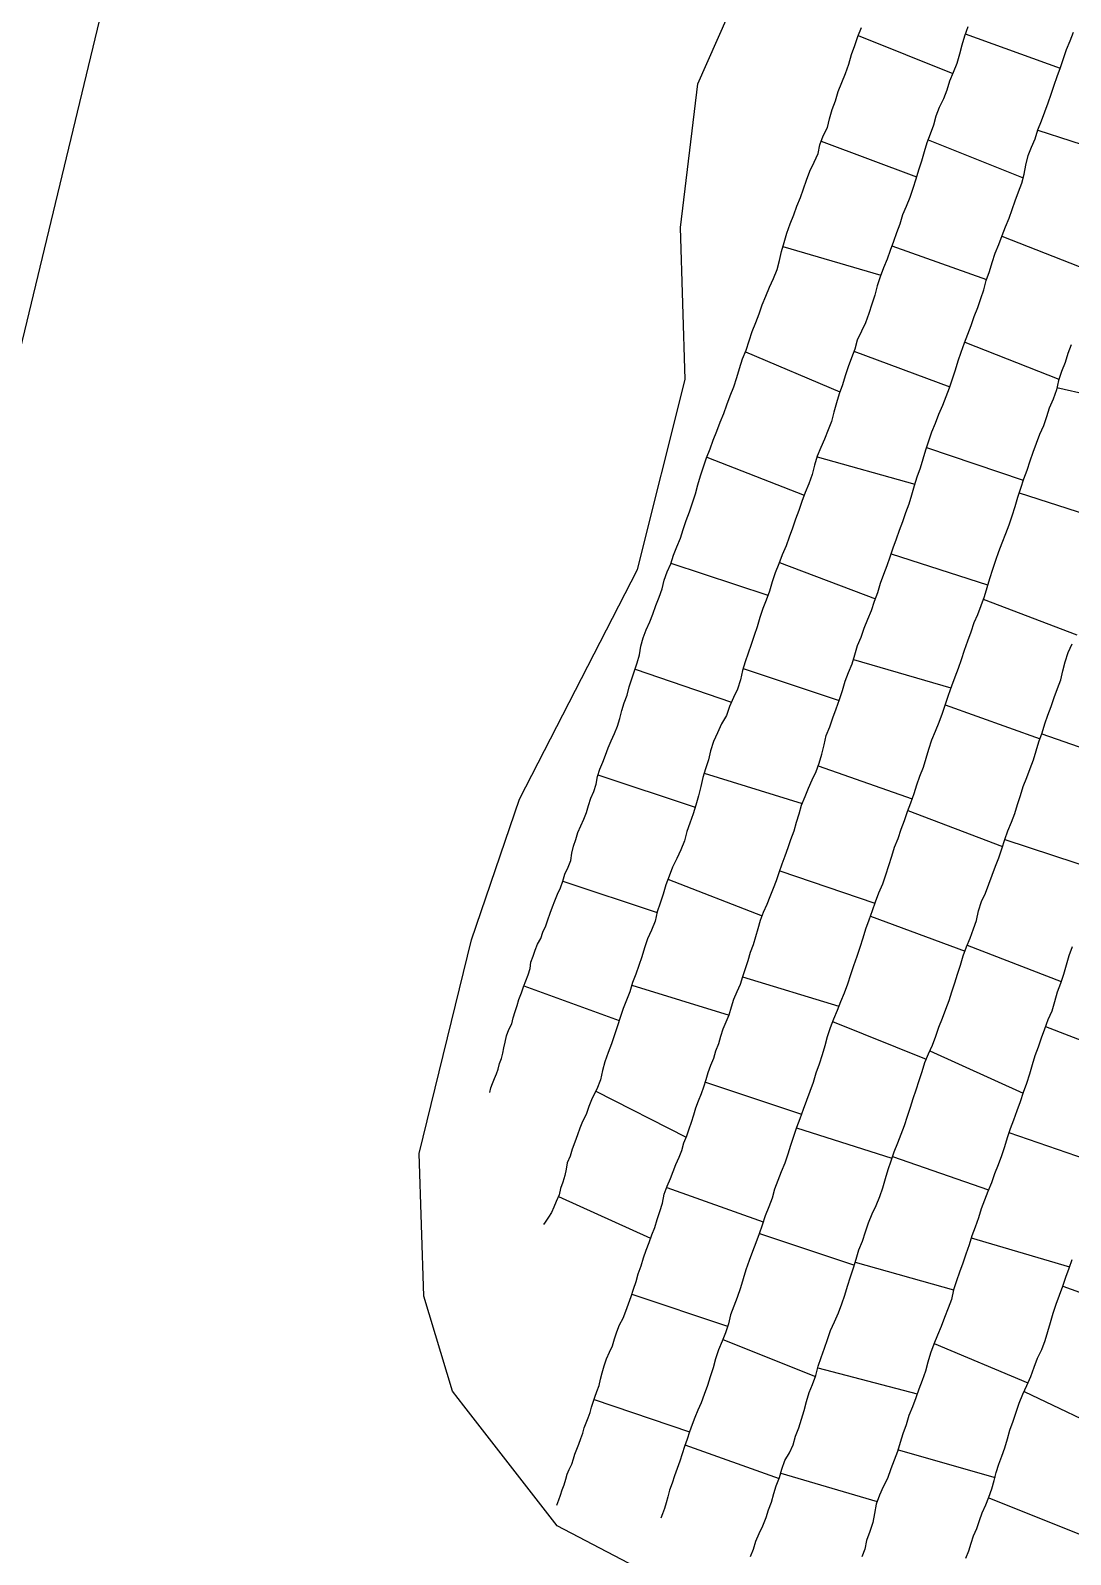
# Model space of a CAD drawing. Extents: x 703186 to 703989, y 1560402 to 1561368.
# Drawn here: x 703447.3 to 703493.7, y 1560484.7 to 1560552.7 of the extents above; entities that cross this region are included whole.
import ezdxf

# ---------------------------------------------------------------- set-up
doc = ezdxf.new("R2010")
doc.units = 0
for name, color, linetype in [('10124_2002_REAL', 30, 'Continuous'), ('AGROCAD PLL', 7, 'Continuous'), ('PANTE_2002', 7, 'Continuous')]:
    doc.layers.add(name, color=color, linetype=linetype)

msp = doc.modelspace()

# ---------------------------------------------------------------- linework, layer by layer
at = {"layer": '10124_2002_REAL'}
for points in [[(703467.8, 1560505.339), (703467.8464, 1560505.5345), (703467.9191, 1560505.7424), (703468.016, 1560505.9562), (703468.1039, 1560506.1589), (703468.1835, 1560506.3764), (703468.2429, 1560506.6196), (703468.3212, 1560506.8522), (703468.3802, 1560507.0834), (703468.4315, 1560507.3294), (703468.4822, 1560507.5841), (703468.5475, 1560507.8659), (703468.6594, 1560508.1422), (703468.7852, 1560508.3929), (703468.8454, 1560508.6671), (703468.9338, 1560508.948), (703469.0252, 1560509.2166), (703469.1029, 1560509.4857), (703469.2218, 1560509.776), (703469.3089, 1560510.0483), (703469.405, 1560510.313), (703469.5172, 1560510.5761), (703469.6005, 1560510.8629), (703469.6327, 1560511.1441), (703469.7386, 1560511.4114), (703469.822, 1560511.6755), (703469.9352, 1560511.9405), (703470.0792, 1560512.2022), (703470.1657, 1560512.4811), (703470.297, 1560512.7583), (703470.392, 1560513.035), (703470.4889, 1560513.3235), (703470.5972, 1560513.6077), (703470.7056, 1560513.8818), (703470.8261, 1560514.1756), (703470.9511, 1560514.4551), (703471.0525, 1560514.7526), (703471.1559, 1560515.0624), (703471.301, 1560515.3719), (703471.4109, 1560515.6804), (703471.463, 1560515.9961), (703471.5277, 1560516.311), (703471.632, 1560516.6151), (703471.7258, 1560516.9257), (703471.8596, 1560517.2242), (703471.9985, 1560517.5217), (703472.1101, 1560517.82), (703472.2096, 1560518.1333), (703472.3139, 1560518.4505), (703472.4386, 1560518.7549), (703472.5383, 1560519.0779), (703472.6002, 1560519.4203), (703472.7096, 1560519.75), (703472.8492, 1560520.054), (703472.9643, 1560520.3721), (703473.0848, 1560520.6897), (703473.2209, 1560521.0105), (703473.3679, 1560521.3391), (703473.4958, 1560521.6698), (703473.5972, 1560522.0095), (703473.6828, 1560522.3578), (703473.7971, 1560522.6988), (703473.9283, 1560523.0479), (703474.0205, 1560523.4084), (703474.1358, 1560523.7654), (703474.2584, 1560524.1263), (703474.3798, 1560524.4802), (703474.4801, 1560524.8392), (703474.535, 1560525.2242), (703474.647, 1560525.5989), (703474.7772, 1560525.9629), (703474.931, 1560526.3106), (703475.0701, 1560526.6619), (703475.2014, 1560527.0353), (703475.3506, 1560527.4086), (703475.4808, 1560527.7828), (703475.575, 1560528.1746), (703475.7045, 1560528.5452), (703475.8719, 1560528.9037), (703475.9972, 1560529.2861), (703476.1414, 1560529.6596), (703476.3014, 1560530.0457), (703476.4253, 1560530.4337), (703476.5639, 1560530.8362), (703476.7017, 1560531.2217), (703476.8326, 1560531.6217), (703476.9689, 1560532.0167), (703477.0814, 1560532.414), (703477.1925, 1560532.8268), (703477.3256, 1560533.2257), (703477.4608, 1560533.6182), (703477.6209, 1560534.0267), (703477.7568, 1560534.4157), (703477.9291, 1560534.809), (703478.0769, 1560535.2067), (703478.232, 1560535.5978), (703478.3745, 1560535.9898), (703478.5194, 1560536.3799), (703478.6873, 1560536.7854), (703478.8162, 1560537.1969), (703478.9343, 1560537.611), (703479.0616, 1560538.031), (703479.23, 1560538.429), (703479.3717, 1560538.8372), (703479.4963, 1560539.26), (703479.6644, 1560539.6529), (703479.8129, 1560540.0461), (703479.9517, 1560540.4461), (703480.1018, 1560540.8341), (703480.2674, 1560541.2229), (703480.4485, 1560541.6186), (703480.6096, 1560542.0166), (703480.7235, 1560542.4228), (703480.8078, 1560542.8267), (703480.9256, 1560543.2269), (703481.0446, 1560543.6379), (703481.1991, 1560544.0516), (703481.3608, 1560544.4561), (703481.4933, 1560544.8396), (703481.6556, 1560545.2227), (703481.7812, 1560545.6111), (703481.9248, 1560546.006), (703482.076, 1560546.3963), (703482.2618, 1560546.7988), (703482.4334, 1560547.1825), (703482.5203, 1560547.5815), (703482.6694, 1560547.9812), (703482.8591, 1560548.3442), (703482.9405, 1560548.7397), (703483.065, 1560549.1486), (703483.2072, 1560549.5386), (703483.3356, 1560549.9561), (703483.4975, 1560550.349), (703483.6661, 1560550.7525), (703483.8048, 1560551.1751), (703483.9301, 1560551.5996), (703484.0745, 1560552.002), (703484.2098, 1560552.4096), (703484.367, 1560552.8009)], [(703489.1088, 1560552.8341), (703488.9616, 1560552.4246), (703488.8431, 1560552.0229), (703488.7429, 1560551.6115), (703488.6284, 1560551.2047), (703488.4647, 1560550.8047), (703488.3015, 1560550.4138), (703488.1722, 1560550.0175), (703488.0199, 1560549.6191), (703487.8398, 1560549.2363), (703487.69, 1560548.8525), (703487.5775, 1560548.4443), (703487.4391, 1560548.0463), (703487.2844, 1560547.6604), (703487.1594, 1560547.2657), (703487.0518, 1560546.8477), (703486.9186, 1560546.4506), (703486.7868, 1560546.0445), (703486.6583, 1560545.6247), (703486.5197, 1560545.2196), (703486.3679, 1560544.8314), (703486.202, 1560544.4488), (703486.078, 1560544.0425), (703485.9325, 1560543.649), (703485.7972, 1560543.2647), (703485.6534, 1560542.8629), (703485.51, 1560542.4747), (703485.3466, 1560542.0861), (703485.1987, 1560541.6832), (703485.0637, 1560541.2852), (703484.9677, 1560540.8796), (703484.8371, 1560540.4713), (703484.6979, 1560540.0559), (703484.5555, 1560539.6453), (703484.3754, 1560539.263), (703484.1794, 1560538.8718), (703484.0698, 1560538.4671), (703483.9244, 1560538.0769), (703483.7781, 1560537.6762), (703483.6421, 1560537.2719), (703483.5314, 1560536.8756), (703483.381, 1560536.4816), (703483.2612, 1560536.0783), (703483.1403, 1560535.6573), (703483.0376, 1560535.2398), (703482.8805, 1560534.87), (703482.7246, 1560534.4619), (703482.5655, 1560534.0781), (703482.3987, 1560533.6986), (703482.2847, 1560533.2895), (703482.1672, 1560532.8751), (703482.0195, 1560532.4702), (703481.8564, 1560532.0844), (703481.7147, 1560531.6778), (703481.5862, 1560531.2789), (703481.4322, 1560530.8958), (703481.2931, 1560530.4931), (703481.1525, 1560530.0933), (703481.007, 1560529.694), (703480.8431, 1560529.2979), (703480.69, 1560528.8941), (703480.5302, 1560528.495), (703480.3974, 1560528.0946), (703480.2711, 1560527.6805), (703480.1174, 1560527.2817), (703479.9675, 1560526.9069), (703479.8428, 1560526.507), (703479.7247, 1560526.0939), (703479.5838, 1560525.6968), (703479.4579, 1560525.3057), (703479.3192, 1560524.9159), (703479.1924, 1560524.5277), (703479.0618, 1560524.1374), (703478.9725, 1560523.7279), (703478.849, 1560523.3189), (703478.667, 1560522.9373), (703478.4883, 1560522.5355), (703478.3481, 1560522.1409), (703478.1265, 1560521.7611), (703477.9498, 1560521.3673), (703477.7782, 1560520.9834), (703477.6415, 1560520.5703), (703477.5483, 1560520.1583), (703477.4226, 1560519.7656), (703477.3005, 1560519.3684), (703477.2102, 1560518.9701), (703477.1097, 1560518.5604), (703476.9922, 1560518.1467), (703476.8686, 1560517.7517), (703476.7268, 1560517.3442), (703476.5884, 1560516.966), (703476.4863, 1560516.5554), (703476.3203, 1560516.155), (703476.1345, 1560515.7643), (703475.9445, 1560515.3762), (703475.7966, 1560514.9787), (703475.6444, 1560514.5874), (703475.5293, 1560514.1777), (703475.3993, 1560513.7767), (703475.2689, 1560513.3875), (703475.1697, 1560512.9742), (703475.0141, 1560512.5729), (703474.8293, 1560512.1868), (703474.7036, 1560511.7872), (703474.5807, 1560511.3853), (703474.4466, 1560510.9879), (703474.3155, 1560510.6049), (703474.1718, 1560510.2324), (703474.046, 1560509.8268), (703473.9046, 1560509.4474), (703473.7538, 1560509.0717), (703473.6208, 1560508.6814), (703473.4902, 1560508.3024), (703473.3611, 1560507.9055), (703473.2281, 1560507.5094), (703473.0836, 1560507.1144), (703472.937, 1560506.7056), (703472.8222, 1560506.3168), (703472.7317, 1560505.9008), (703472.5727, 1560505.4886), (703472.3671, 1560505.0858), (703472.2185, 1560504.7171), (703472.1064, 1560504.3484), (703471.936, 1560504.0344), (703471.8165, 1560503.7458), (703471.7121, 1560503.4412), (703471.5983, 1560503.1236), (703471.4784, 1560502.8076), (703471.3924, 1560502.4997), (703471.2601, 1560502.2034), (703471.2035, 1560501.9207), (703471.1457, 1560501.6388), (703471.0606, 1560501.3405), (703470.9595, 1560501.062), (703470.8928, 1560500.7666), (703470.7624, 1560500.4797), (703470.6533, 1560500.2282), (703470.5612, 1560499.9921), (703470.4206, 1560499.7747), (703470.2732, 1560499.5614), (703470.2029, 1560499.4519)], [(703470.7948, 1560486.9431), (703470.8783, 1560487.1716), (703470.9536, 1560487.3906), (703471.0372, 1560487.6241), (703471.1141, 1560487.8534), (703471.1891, 1560488.093), (703471.2576, 1560488.3205), (703471.3443, 1560488.534), (703471.4538, 1560488.7673), (703471.5312, 1560488.9984), (703471.599, 1560489.2161), (703471.6826, 1560489.4435), (703471.7704, 1560489.664), (703471.8673, 1560489.9069), (703471.9456, 1560490.1432), (703472.0127, 1560490.3805), (703472.0955, 1560490.6046), (703472.1878, 1560490.8315), (703472.2811, 1560491.0649), (703472.3383, 1560491.3037), (703472.408, 1560491.531), (703472.4863, 1560491.7601), (703472.5803, 1560492.0115), (703472.6725, 1560492.2754), (703472.737, 1560492.5539), (703472.8116, 1560492.8436), (703472.9064, 1560493.1468), (703473.005, 1560493.4616), (703473.1402, 1560493.7556), (703473.2724, 1560494.0442), (703473.37, 1560494.3574), (703473.4668, 1560494.6656), (703473.5884, 1560494.9744), (703473.7416, 1560495.2753), (703473.8714, 1560495.584), (703473.9831, 1560495.9094), (703474.0998, 1560496.2392), (703474.2105, 1560496.5672), (703474.3215, 1560496.9052), (703474.4205, 1560497.2564), (703474.5455, 1560497.6049), (703474.658, 1560497.9664), (703474.7708, 1560498.3094), (703474.9013, 1560498.6466), (703475.0227, 1560498.9914), (703475.154, 1560499.3172), (703475.2672, 1560499.6729), (703475.3799, 1560500.036), (703475.5068, 1560500.3979), (703475.5804, 1560500.7963), (703475.7111, 1560501.1624), (703475.8603, 1560501.5071), (703475.9762, 1560501.8152), (703476.0991, 1560502.1304), (703476.2445, 1560502.4443), (703476.3671, 1560502.7526), (703476.4547, 1560503.0834), (703476.5797, 1560503.4024), (703476.6955, 1560503.7098), (703476.796, 1560504.0164), (703476.9001, 1560504.3416), (703476.9953, 1560504.6536), (703477.1123, 1560504.9661), (703477.2347, 1560505.2829), (703477.3469, 1560505.5874), (703477.454, 1560505.9098), (703477.5395, 1560506.2309), (703477.663, 1560506.5472), (703477.7905, 1560506.8632), (703477.8863, 1560507.1846), (703478.0079, 1560507.5133), (703478.0969, 1560507.8434), (703478.2002, 1560508.1646), (703478.3361, 1560508.4833), (703478.4791, 1560508.802), (703478.5733, 1560509.1498), (703478.6844, 1560509.4999), (703478.8305, 1560509.8337), (703478.9732, 1560510.1631), (703479.079, 1560510.5091), (703479.205, 1560510.8634), (703479.316, 1560511.223), (703479.4259, 1560511.5852), (703479.5576, 1560511.9249), (703479.6641, 1560512.2857), (703479.7594, 1560512.6498), (703479.8661, 1560513.0099), (703480.0069, 1560513.3762), (703480.1602, 1560513.7304), (703480.3046, 1560514.0744), (703480.4445, 1560514.4345), (703480.58, 1560514.7816), (703480.7056, 1560515.141), (703480.8336, 1560515.5209), (703480.9642, 1560515.8801), (703481.0967, 1560516.2512), (703481.2236, 1560516.6174), (703481.365, 1560516.9921), (703481.4705, 1560517.3776), (703481.5875, 1560517.7563), (703481.7019, 1560518.1481), (703481.8629, 1560518.5335), (703482.0115, 1560518.9057), (703482.1699, 1560519.2776), (703482.3538, 1560519.6421), (703482.4863, 1560520.0198), (703482.5977, 1560520.411), (703482.7023, 1560520.8292), (703482.801, 1560521.2481), (703482.9618, 1560521.6398), (703483.1011, 1560522.0391), (703483.2389, 1560522.4409), (703483.3901, 1560522.8454), (703483.5272, 1560523.2448), (703483.651, 1560523.661), (703483.8002, 1560524.052), (703483.9575, 1560524.4377), (703484.0753, 1560524.8407), (703484.1983, 1560525.2522), (703484.3615, 1560525.6337), (703484.4907, 1560526.0359), (703484.6562, 1560526.4307), (703484.8139, 1560526.8238), (703484.9539, 1560527.2278), (703485.0944, 1560527.6179), (703485.2136, 1560528.0301), (703485.3671, 1560528.4355), (703485.5158, 1560528.8223), (703485.652, 1560529.2121), (703485.779, 1560529.6102), (703485.9268, 1560530.0078), (703486.0608, 1560530.3931), (703486.2123, 1560530.784), (703486.3537, 1560531.1799), (703486.4925, 1560531.5793), (703486.6176, 1560531.981), (703486.728, 1560532.3846), (703486.8588, 1560532.7812), (703486.999, 1560533.1821), (703487.1176, 1560533.5809), (703487.2363, 1560533.9801), (703487.3725, 1560534.3816), (703487.5074, 1560534.7805), (703487.6667, 1560535.1695), (703487.8224, 1560535.5727), (703487.9938, 1560535.9648), (703488.1487, 1560536.3502), (703488.2952, 1560536.7452), (703488.4309, 1560537.1458), (703488.5655, 1560537.5474), (703488.6859, 1560537.9447), (703488.8127, 1560538.3391), (703488.9593, 1560538.7423), (703489.1143, 1560539.135), (703489.2616, 1560539.5206), (703489.3957, 1560539.9287), (703489.5512, 1560540.3203), (703489.6907, 1560540.7184), (703489.8231, 1560541.1166), (703489.9332, 1560541.5219), (703490.0709, 1560541.9222), (703490.1934, 1560542.3307), (703490.3268, 1560542.7441), (703490.4883, 1560543.1315), (703490.6421, 1560543.5267), (703490.7972, 1560543.9184), (703490.9518, 1560544.3051), (703491.0826, 1560544.6851), (703491.2229, 1560545.0833), (703491.3774, 1560545.4782), (703491.5148, 1560545.8664), (703491.6168, 1560546.2641), (703491.6954, 1560546.6725), (703491.7999, 1560547.0933), (703491.945, 1560547.4702), (703492.1078, 1560547.8478), (703492.2355, 1560548.2453), (703492.3972, 1560548.6389), (703492.5383, 1560549.0434), (703492.6859, 1560549.4398), (703492.8305, 1560549.8314), (703492.9555, 1560550.2276), (703493.0984, 1560550.6273), (703493.2361, 1560551.0245), (703493.3722, 1560551.4175), (703493.5105, 1560551.83), (703493.6736, 1560552.2148), (703493.8239, 1560552.5989)], [(703493.7191, 1560538.6576), (703493.5757, 1560538.2697), (703493.4454, 1560537.8734), (703493.2854, 1560537.4746), (703493.1533, 1560537.0707), (703493.0589, 1560536.6536), (703492.9164, 1560536.2314), (703492.7435, 1560535.8376), (703492.6137, 1560535.4527), (703492.4868, 1560535.0436), (703492.3095, 1560534.6604), (703492.1541, 1560534.2678), (703492.016, 1560533.8663), (703491.8688, 1560533.4669), (703491.7404, 1560533.0566), (703491.5993, 1560532.6698), (703491.4573, 1560532.2489), (703491.3284, 1560531.8483), (703491.2095, 1560531.4393), (703491.07, 1560531.0258), (703490.9454, 1560530.6208), (703490.7873, 1560530.2347), (703490.6294, 1560529.8246), (703490.4793, 1560529.4291), (703490.338, 1560529.0424), (703490.2091, 1560528.6498), (703490.0739, 1560528.2294), (703489.9535, 1560527.8274), (703489.8418, 1560527.4272), (703489.6865, 1560527.0187), (703489.5405, 1560526.6313), (703489.3845, 1560526.2662), (703489.2425, 1560525.8561), (703489.1007, 1560525.4471), (703488.9519, 1560525.0386), (703488.8108, 1560524.6246), (703488.6829, 1560524.2286), (703488.5263, 1560523.8402), (703488.3825, 1560523.442), (703488.2407, 1560523.0354), (703488.1067, 1560522.6289), (703487.9632, 1560522.2291), (703487.8196, 1560521.827), (703487.6603, 1560521.4213), (703487.4967, 1560521.0324), (703487.3661, 1560520.6252), (703487.2364, 1560520.2153), (703487.115, 1560519.8164), (703486.9625, 1560519.4201), (703486.8278, 1560519.0345), (703486.7014, 1560518.6408), (703486.5554, 1560518.2348), (703486.4056, 1560517.8426), (703486.2696, 1560517.4391), (703486.1308, 1560517.0509), (703485.9858, 1560516.6459), (703485.8346, 1560516.2611), (703485.7115, 1560515.8494), (703485.5824, 1560515.4416), (703485.4413, 1560515.0255), (703485.3053, 1560514.6213), (703485.1334, 1560514.2227), (703484.988, 1560513.8195), (703484.8503, 1560513.4254), (703484.6968, 1560513.0112), (703484.5512, 1560512.6121), (703484.4263, 1560512.2081), (703484.3042, 1560511.7927), (703484.163, 1560511.3894), (703484.0168, 1560510.9868), (703483.8793, 1560510.5788), (703483.7418, 1560510.1663), (703483.601, 1560509.7673), (703483.4414, 1560509.3761), (703483.2859, 1560508.985), (703483.1272, 1560508.5962), (703482.9736, 1560508.2126), (703482.8415, 1560507.812), (703482.7409, 1560507.4118), (703482.6124, 1560507.0103), (703482.4784, 1560506.5983), (703482.3411, 1560506.1958), (703482.2157, 1560505.7823), (703482.0648, 1560505.378), (703481.9265, 1560504.9758), (703481.7759, 1560504.5712), (703481.6198, 1560504.1629), (703481.4752, 1560503.7727), (703481.3454, 1560503.367), (703481.2034, 1560502.9682), (703481.0948, 1560502.5796), (703480.9542, 1560502.1869), (703480.7932, 1560501.8035), (703480.6486, 1560501.4184), (703480.5009, 1560501.0214), (703480.3864, 1560500.619), (703480.2398, 1560500.2328), (703480.0847, 1560499.8427), (703479.9456, 1560499.4276), (703479.8124, 1560499.0276), (703479.655, 1560498.6283), (703479.5177, 1560498.2426), (703479.3696, 1560497.8402), (703479.2237, 1560497.4284), (703479.094, 1560497.029), (703478.9749, 1560496.6311), (703478.8283, 1560496.1983), (703478.686, 1560495.8071), (703478.5295, 1560495.4294), (703478.4399, 1560495.0209), (703478.3032, 1560494.6182), (703478.1544, 1560494.2467), (703478.0042, 1560493.8612), (703477.8694, 1560493.4685), (703477.7535, 1560493.0673), (703477.6281, 1560492.6544), (703477.5118, 1560492.2765), (703477.3656, 1560491.875), (703477.22, 1560491.5016), (703477.071, 1560491.1786), (703476.9482, 1560490.8517), (703476.8276, 1560490.5406), (703476.7075, 1560490.2158), (703476.5959, 1560489.884), (703476.4773, 1560489.5504), (703476.3718, 1560489.228), (703476.2775, 1560488.9037), (703476.1615, 1560488.5737), (703476.0443, 1560488.2466), (703475.9258, 1560487.9183), (703475.812, 1560487.6111), (703475.7333, 1560487.3188), (703475.6695, 1560487.0513), (703475.5933, 1560486.7952), (703475.5082, 1560486.5496), (703475.4212, 1560486.3645)], [(703479.4233, 1560484.6475), (703479.552, 1560484.9853), (703479.6648, 1560485.3426), (703479.8072, 1560485.6763), (703479.969, 1560486.0148), (703480.1262, 1560486.3854), (703480.2315, 1560486.7286), (703480.3664, 1560487.0768), (703480.4628, 1560487.4561), (703480.5631, 1560487.8018), (703480.7142, 1560488.1713), (703480.8234, 1560488.5444), (703480.954, 1560488.9243), (703481.1576, 1560489.2677), (703481.3325, 1560489.6297), (703481.4374, 1560490.0086), (703481.5823, 1560490.3797), (703481.7043, 1560490.7753), (703481.8218, 1560491.1643), (703481.9157, 1560491.5675), (703482.0346, 1560491.9574), (703482.1873, 1560492.3236), (703482.3376, 1560492.7179), (703482.4457, 1560493.1304), (703482.568, 1560493.5256), (703482.7191, 1560493.9338), (703482.8513, 1560494.3302), (703482.9913, 1560494.7293), (703483.1722, 1560495.1137), (703483.3482, 1560495.5105), (703483.4921, 1560495.9111), (703483.6342, 1560496.3003), (703483.7454, 1560496.7044), (703483.8888, 1560497.1142), (703484.0223, 1560497.5122), (703484.135, 1560497.9107), (703484.2538, 1560498.3196), (703484.4119, 1560498.7146), (703484.5543, 1560499.1181), (703484.6834, 1560499.5226), (703484.8466, 1560499.9212), (703485.025, 1560500.3028), (703485.1857, 1560500.6909), (703485.3233, 1560501.0872), (703485.4418, 1560501.4941), (703485.5643, 1560501.9002), (703485.6887, 1560502.2948), (703485.8274, 1560502.693), (703485.9875, 1560503.0909), (703486.1447, 1560503.4779), (703486.2841, 1560503.8698), (703486.4169, 1560504.2748), (703486.5553, 1560504.6748), (703486.6817, 1560505.0638), (703486.8148, 1560505.4577), (703486.9408, 1560505.8672), (703487.0737, 1560506.2667), (703487.1975, 1560506.6746), (703487.3627, 1560507.0595), (703487.5359, 1560507.4419), (703487.6786, 1560507.8449), (703487.817, 1560508.2467), (703487.9756, 1560508.6512), (703488.1336, 1560509.0432), (703488.2817, 1560509.4316), (703488.4057, 1560509.825), (703488.5278, 1560510.2253), (703488.6509, 1560510.6105), (703488.7832, 1560511.0159), (703488.9095, 1560511.4278), (703489.0569, 1560511.8199), (703489.2117, 1560512.22), (703489.3614, 1560512.6219), (703489.4936, 1560513.0056), (703489.5936, 1560513.4373), (703489.7235, 1560513.8472), (703489.8981, 1560514.2249), (703490.0453, 1560514.6205), (703490.1929, 1560515.0215), (703490.3427, 1560515.4153), (703490.4984, 1560515.7991), (703490.629, 1560516.1907), (703490.764, 1560516.6051), (703490.8984, 1560516.9964), (703491.0585, 1560517.3835), (703491.2004, 1560517.7764), (703491.3267, 1560518.1744), (703491.453, 1560518.5767), (703491.5853, 1560518.9664), (703491.7344, 1560519.3718), (703491.884, 1560519.7715), (703492.0344, 1560520.1599), (703492.1548, 1560520.5671), (703492.2802, 1560520.9609), (703492.4194, 1560521.3592), (703492.5441, 1560521.7636), (703492.6835, 1560522.1533), (703492.8332, 1560522.5461), (703492.9583, 1560522.9444), (703493.1058, 1560523.3399), (703493.2601, 1560523.721), (703493.3535, 1560524.1263), (703493.4481, 1560524.5333), (703493.5798, 1560524.948), (703493.7606, 1560525.3251)], [(703493.764, 1560511.8235), (703493.6148, 1560511.424), (703493.4955, 1560511.0064), (703493.3824, 1560510.5945), (703493.2394, 1560510.1922), (703493.0929, 1560509.8002), (703492.9769, 1560509.3811), (703492.851, 1560508.9638), (703492.6817, 1560508.5671), (703492.5233, 1560508.1571), (703492.3846, 1560507.7603), (703492.2482, 1560507.3575), (703492.0961, 1560506.9649), (703491.9736, 1560506.5665), (703491.861, 1560506.1464), (703491.7308, 1560505.7316), (703491.5836, 1560505.3271), (703491.4401, 1560504.9127), (703491.2984, 1560504.5126), (703491.1437, 1560504.107), (703490.9973, 1560503.7113), (703490.8597, 1560503.3137), (703490.7441, 1560502.9083), (703490.6066, 1560502.5049), (703490.4567, 1560502.1084), (703490.3035, 1560501.7132), (703490.1705, 1560501.3124), (703489.9967, 1560500.9256), (703489.8568, 1560500.5351), (703489.7076, 1560500.1454), (703489.5813, 1560499.7431), (703489.4352, 1560499.3265), (703489.2842, 1560498.944), (703489.1658, 1560498.5407), (703489.0204, 1560498.1292), (703488.8828, 1560497.7306), (703488.7468, 1560497.3289), (703488.6029, 1560496.9333), (703488.4739, 1560496.5325), (703488.3795, 1560496.1121), (703488.2347, 1560495.7144), (703488.078, 1560495.3092), (703487.9269, 1560494.9077), (703487.7599, 1560494.5119), (703487.5941, 1560494.1165), (703487.4419, 1560493.7094), (703487.33, 1560493.3183), (703487.2179, 1560492.9133), (703487.0713, 1560492.4977), (703486.9328, 1560492.1167), (703486.7895, 1560491.7185), (703486.6481, 1560491.3198), (703486.4847, 1560490.9321), (703486.3637, 1560490.5247), (703486.2082, 1560490.1262), (703486.0944, 1560489.7361), (703485.9783, 1560489.3288), (703485.8318, 1560488.9419), (703485.686, 1560488.5524), (703485.5306, 1560488.136), (703485.3359, 1560487.7506), (703485.1687, 1560487.3914), (703485.0332, 1560486.9854), (703484.9566, 1560486.5754), (703484.8718, 1560486.1655), (703484.7395, 1560485.7672), (703484.5947, 1560485.3651), (703484.5142, 1560484.9803), (703484.3826, 1560484.6439)], [(703489.0241, 1560484.5735), (703489.1497, 1560484.9064), (703489.2574, 1560485.2409), (703489.3718, 1560485.5672), (703489.5076, 1560485.9034), (703489.6267, 1560486.2522), (703489.7501, 1560486.598), (703489.9128, 1560486.9482), (703490.0545, 1560487.301), (703490.1775, 1560487.6666), (703490.2897, 1560488.0398), (703490.3811, 1560488.4028), (703490.4942, 1560488.7683), (703490.6326, 1560489.1242), (703490.7661, 1560489.4938), (703490.8841, 1560489.8942), (703490.9904, 1560490.2867), (703491.1352, 1560490.6905), (703491.2686, 1560491.0912), (703491.397, 1560491.4937), (703491.5607, 1560491.8923), (703491.7459, 1560492.281), (703491.9213, 1560492.6765), (703492.0742, 1560493.0889), (703492.2192, 1560493.4955), (703492.404, 1560493.881), (703492.561, 1560494.2727), (703492.6847, 1560494.6752), (703492.8036, 1560495.0757), (703492.9208, 1560495.491), (703493.0531, 1560495.9), (703493.2016, 1560496.2974), (703493.3481, 1560496.7046), (703493.4867, 1560497.1005), (703493.6276, 1560497.4981), (703493.7601, 1560497.892)]]:
    msp.add_lwpolyline(points, dxfattribs=at)
at = {"layer": 'AGROCAD PLL', "color": 3, "true_color": 0x00ff00}
for points in [[(703484.2244, 1560552.446), (703488.4425, 1560550.7515)], [(703488.9939, 1560552.5144), (703493.2253, 1560550.9934)], [(703482.578, 1560547.7363), (703486.8221, 1560546.1531)], [(703480.8722, 1560543.0457), (703485.2282, 1560541.7635)], [(703485.7296, 1560543.0758), (703489.9483, 1560541.5659)], [(703490.6302, 1560543.4961), (703494.837, 1560541.8589)], [(703490.6302, 1560543.4961), (703494.8369, 1560541.8589)], [(703488.9749, 1560538.7818), (703493.1712, 1560537.1254)], [(703482.3903, 1560533.6684), (703486.7507, 1560532.4533)], [(703491.3956, 1560532.057), (703495.6899, 1560530.6752)], [(703485.6934, 1560529.3417), (703489.9959, 1560527.9691)], [(703489.8015, 1560527.3213), (703493.9639, 1560525.7389)], [(703484.0154, 1560524.6359), (703488.3564, 1560523.367)], [(703474.2826, 1560524.1969), (703478.5727, 1560522.7252)], [(703479.0942, 1560524.2342), (703483.3739, 1560522.8021)], [(703488.1035, 1560522.6201), (703492.3299, 1560521.1032)], [(703492.4073, 1560521.3246), (703496.6802, 1560519.8313)], [(703486.4315, 1560517.9104), (703490.6627, 1560516.2943)], [(703490.7639, 1560516.6047), (703495.0168, 1560515.2192)], [(703480.7279, 1560515.2071), (703484.9731, 1560513.7768)], [(703475.7461, 1560514.8489), (703479.9452, 1560513.2157)], [(703484.7661, 1560513.1982), (703488.987, 1560511.634)], [(703489.088, 1560511.9002), (703493.2712, 1560510.2817)], [(703479.0744, 1560510.494), (703483.3643, 1560509.1823)], [(703469.3224, 1560510.0856), (703473.5729, 1560508.5425)], [(703474.1375, 1560510.1219), (703478.4686, 1560508.7786)], [(703483.0854, 1560508.4918), (703487.26, 1560506.8202)], [(703477.4132, 1560505.787), (703481.6967, 1560504.364)], [(703472.525, 1560505.3951), (703476.5546, 1560503.3382)], [(703481.4719, 1560503.7624), (703485.7258, 1560502.4014)], [(703485.7531, 1560502.4797), (703490.0262, 1560500.9913)], [(703470.8624, 1560500.6998), (703474.9673, 1560498.8341)], [(703479.8189, 1560499.0471), (703484.0572, 1560497.6357)], [(703474.1377, 1560496.3515), (703478.4029, 1560494.912)], [(703493.3451, 1560496.6961), (703497.5447, 1560495.1852)], [(703478.1863, 1560494.3264), (703482.3197, 1560492.6708)], [(703487.6046, 1560494.1414), (703491.7922, 1560492.3854)], [(703472.4505, 1560491.6555), (703476.7025, 1560490.2023)], [(703472.4505, 1560491.6555), (703476.7029, 1560490.2021)], [(703476.5029, 1560489.6223), (703480.6977, 1560488.131)], [(703486.0014, 1560489.4099), (703490.3244, 1560488.1777)], [(703480.7701, 1560488.3624), (703485.0725, 1560487.1032)]]:
    msp.add_lwpolyline(points, dxfattribs=at)
at = {"layer": 'AGROCAD PLL', "color": 1, "true_color": 0xff0000}
for points in [[(703487.3421, 1560547.8044), (703491.5765, 1560546.1069)], [(703492.2284, 1560548.2232), (703496.6489, 1560546.8031)], [(703479.1949, 1560538.3459), (703483.4116, 1560536.5618)], [(703484.0379, 1560538.3814), (703488.3102, 1560536.7894)], [(703487.2715, 1560534.0839), (703491.5829, 1560532.6213)], [(703477.4754, 1560533.6554), (703481.8116, 1560531.956)], [(703475.8775, 1560528.9207), (703480.2028, 1560527.5034)], [(703480.7155, 1560528.9613), (703484.994, 1560527.3391)], [(703472.6228, 1560519.4883), (703476.9615, 1560518.0487)], [(703477.3613, 1560519.5662), (703481.7329, 1560518.2224)], [(703492.5719, 1560508.283), (703496.9294, 1560506.5995)], [(703487.4216, 1560507.1895), (703491.5768, 1560505.3075)], [(703490.9442, 1560503.5578), (703495.2526, 1560502.0668)], [(703475.6884, 1560501.0989), (703479.9909, 1560499.5628)], [(703489.2579, 1560498.8544), (703493.6501, 1560497.5649)], [(703484.0949, 1560497.7691), (703488.4734, 1560496.5308)], [(703484.0949, 1560497.7691), (703488.4735, 1560496.5308)], [(703482.4276, 1560493.0614), (703486.8552, 1560491.9011)], [(703491.6177, 1560492.0119), (703495.7327, 1560490.0512)]]:
    msp.add_lwpolyline(points, dxfattribs=at)
at = {"layer": 'AGROCAD PLL', "color": 5, "true_color": 0x0000ff}
for points in [[(703493.0827, 1560536.7586), (703497.4093, 1560535.7794)], [(703482.443, 1560519.8964), (703486.6253, 1560518.4292)], [(703471.0546, 1560514.7587), (703475.261, 1560513.3548)], [(703490.0427, 1560487.2717), (703494.1583, 1560485.6187)]]:
    msp.add_lwpolyline(points, dxfattribs=at)
at = {"layer": 'PANTE_2002'}
for points in [[(703474.2851, 1560625.5469), (703464.0767, 1560594.8812), (703450.993, 1560555.5783), (703447.0575, 1560539.2831), (703444.2753, 1560527.763), (703442.3422, 1560519.7587), (703440.5618, 1560512.1311), (703440.0807, 1560510.0698), (703437.3512, 1560498.3759), (703435.4461, 1560487.3692), (703435.4461, 1560484.7886), (703418.8307, 1560487.9499), (703399.3573, 1560488.0558), (703384.2284, 1560496.9048), (703368.9883, 1560515.1081), (703352.9016, 1560540.0848), (703344.6466, 1560556.5949), (703338.4818, 1560564.3207), (703336.5768, 1560565.7495), (703334.7512, 1560566.5432), (703334.7512, 1560566.5432), (703289.2981, 1560583.7728), (703275.2752, 1560599.3832), (703255.1668, 1560631.3979)], [(703496.8475, 1560474.1652), (703480.3375, 1560481.1502), (703475.2575, 1560483.6902), (703470.8125, 1560486.0186), (703466.6517, 1560491.3656), (703466.1379, 1560492.0259), (703464.8679, 1560496.2592), (703464.6562, 1560502.6093), (703466.9845, 1560512.1343), (703469.1341, 1560518.4132), (703474.3929, 1560528.6443), (703476.5096, 1560537.111), (703476.2979, 1560543.8843), (703477.0716, 1560550.2956), (703478.3946, 1560553.2722), (703491.3475, 1560584.8749), (703491.3475, 1560584.8749), (703499.8258, 1560612.4728)]]:
    msp.add_lwpolyline(points, dxfattribs=at)

doc.saveas('drawing.dxf')
